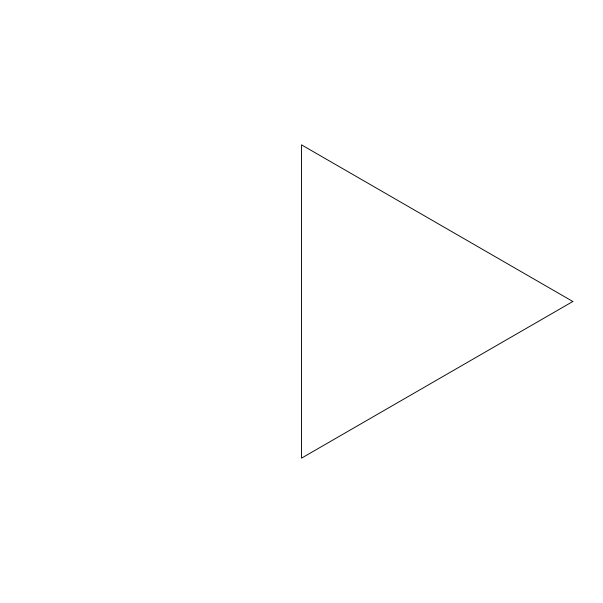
<?xml version="1.0" encoding="UTF-8"?>
<svg xmlns="http://www.w3.org/2000/svg" width="603" height="603" viewBox="0 0 603 603"><rect width="100%" height="100%" fill="white"/><g stroke="black" fill="none" stroke-linecap="round" stroke-linejoin="round"><path stroke-width="0.9" d="M572.85 301.5L301.5 458.159L301.5 144.841L572.85 301.5"/></g></svg>
